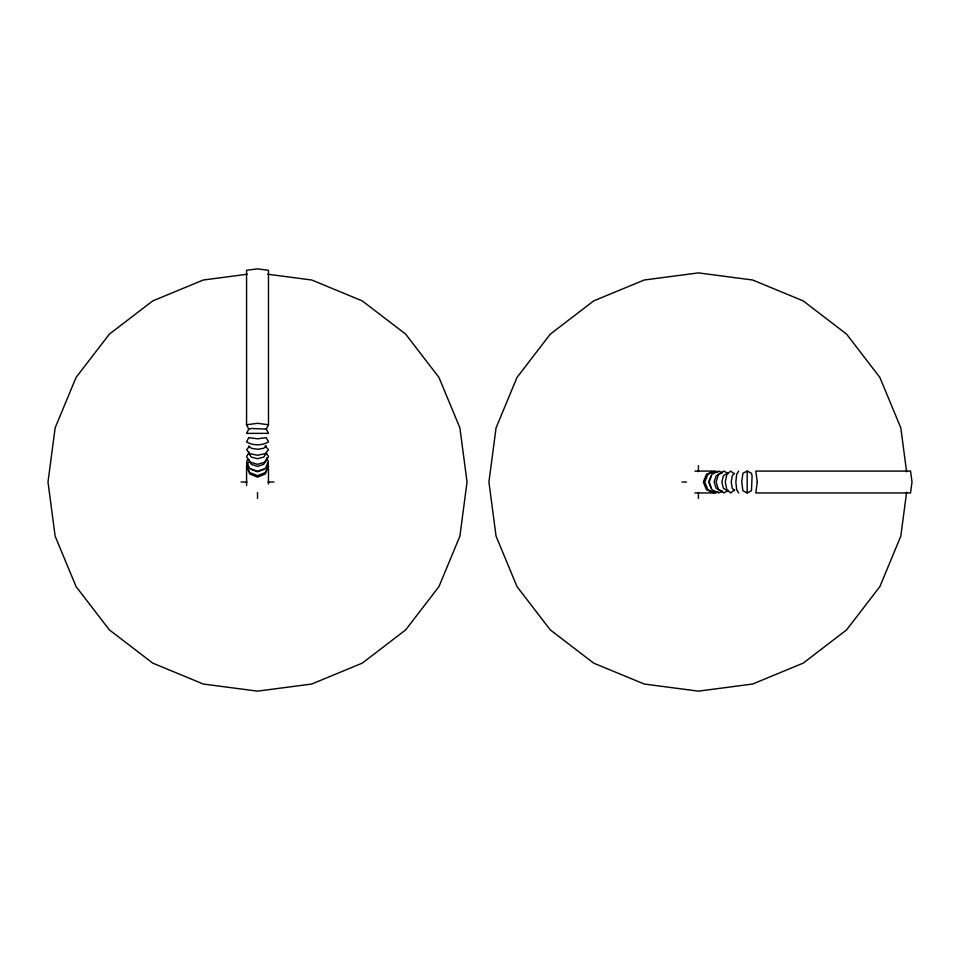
<?xml version="1.0" encoding="UTF-8"?>
<svg xmlns="http://www.w3.org/2000/svg" width="960" height="960" viewBox="0 0 960 960"><rect width="100%" height="100%" fill="white"/><g stroke="black" fill="none" stroke-linecap="round" stroke-linejoin="round"><path stroke-width="1.44" d="M248.76 429.084L246.564 424.752L246.564 270.3L257.52 268.848L268.476 270.3L268.476 424.752L266.28 429.084L268.476 433.368L246.564 433.368L248.76 429.084L251.316 428.472L266.28 429.084M747.18 492.948L747.18 471.084L742.884 473.268L741.756 482.016L742.884 490.764L747.18 492.948L751.464 490.764L752.088 475.836L751.464 473.268L747.18 471.084M906.612 492.252L900.816 536.148L879.888 586.584L846.588 629.892L803.196 663.132L752.664 684.024L698.436 691.152L644.208 684.024L593.676 663.132L550.284 629.892L516.996 586.584L496.056 536.148L488.928 482.016L496.056 427.884L516.996 377.448L550.284 334.14L593.676 300.9L644.208 280.008L698.436 272.892L752.664 280.008L803.196 300.9L846.588 334.14L879.888 377.448L900.816 427.884L906.612 471.78M711.048 475.836L708.672 482.016L711.048 488.196M246.564 485.532L246.564 466.308L248.172 462.468M267.408 463.752L268.476 466.308L265.26 473.964L257.52 477.144L249.768 473.964L246.564 466.308M247.632 462.6L246.564 465.096L249.768 472.584L257.52 475.68L265.26 472.584L268.476 465.096L267.408 462.6M247.848 459.132L246.564 461.808L249.768 468.516L257.52 471.288L265.26 468.516L268.476 461.808L266.544 457.788M266.28 459.42L263.712 464.328L257.52 466.368L251.316 464.328L248.76 459.42M249.132 452.208L246.564 456.588L249.768 462.048L257.52 464.316L265.26 462.048L268.476 456.588L266.544 453.3M738.672 471.084L736.668 474.288L735.852 482.016L736.668 489.744L738.672 492.948M266.28 453.348L263.712 457.116L257.52 458.676L251.316 457.116L248.76 453.348M248.976 446.88L246.564 449.784L249.768 453.648L257.52 455.244L265.26 453.648L268.476 449.784L265.26 445.92M734.592 473.268L732.228 475.836L731.244 482.016L732.228 488.196L734.592 490.764M266.28 445.932L263.712 448.296L257.52 449.268L251.316 448.296L248.76 445.932M734.604 489.744L730.74 492.948L726.864 489.744L725.268 482.016L726.864 474.288L730.74 471.084L733.644 473.484M727.164 473.268L723.384 475.836L721.824 482.016L723.384 488.196L727.164 490.764M728.304 490.392L723.924 492.948L718.44 489.744L716.172 482.016L718.44 474.288L723.924 471.084L728.304 473.64M721.08 473.268L716.16 475.836L714.12 482.016L716.16 488.196L721.08 490.764M722.712 491.028L718.692 492.948L711.972 489.744L709.188 482.016L711.972 474.288L718.692 471.084L722.712 473.004M717.888 491.88L715.392 492.948L707.892 489.744L704.784 482.016L707.892 474.288L715.392 471.084L717.888 472.152M694.92 492.948L714.18 492.948L716.736 491.88M263.712 469.44L257.52 471.804L251.316 469.44M246.564 424.752L257.52 423.312L268.476 424.752M247.26 274.236L203.292 280.008L152.76 300.9L109.368 334.14L76.068 377.448L55.14 427.884L48 482.016L55.14 536.148L76.068 586.584L109.368 629.892L152.76 663.132L203.292 684.024L257.52 691.152L311.748 684.024L362.28 663.132L405.672 629.892L438.972 586.584L459.9 536.148L467.04 482.016L459.9 427.884L438.972 377.448L405.672 334.14L362.28 300.9L311.748 280.008L267.78 274.236M694.92 471.084L714.18 471.084L706.5 474.288L703.32 482.016L706.5 489.744L714.18 492.948M241.08 482.016L247.056 482.016M267.972 482.016L273.948 482.016M682.008 482.016L686.496 482.016M698.436 465.612L698.436 471.576M698.436 492.456L698.436 498.42M268.476 466.308L268.476 484.044M257.52 492.456L257.52 498.42M757.26 482.016L755.808 492.948L910.548 492.948L912 482.016L910.548 471.084L755.808 471.084L757.26 482.016M248.76 437.652L246.564 441.864C252.768 445.788 262.272 445.788 268.476 441.864L266.28 437.652L257.52 438.78L248.76 437.652"/></g></svg>
